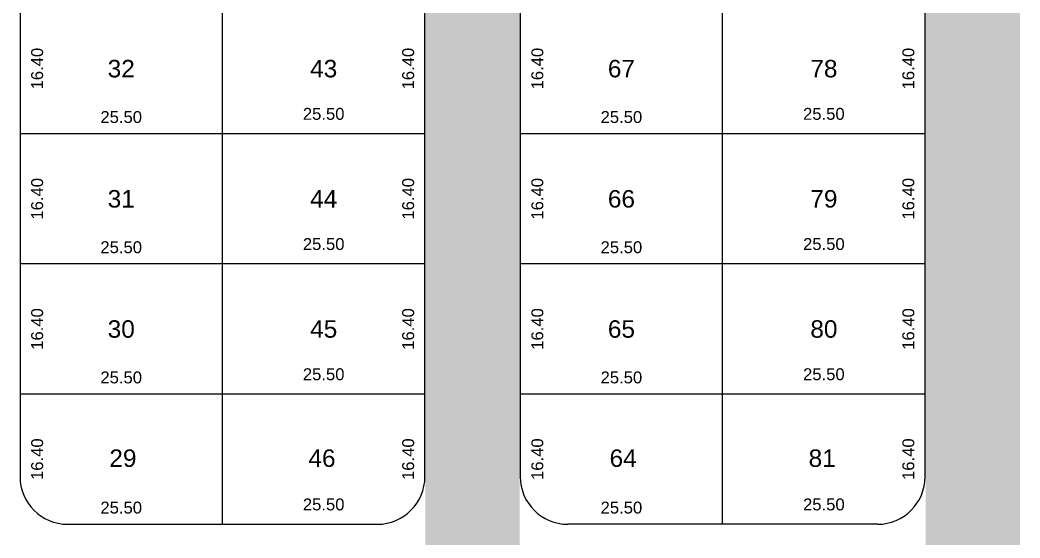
# Model space of a CAD drawing. Header units: metres. Extents: x -20425 to -20124, y -3531 to -2919.
# Drawn here: x -20351.8 to -20225.9, y -3223.7 to -3158.5 of the extents above; entities that cross this region are included whole.
import ezdxf
from ezdxf.enums import TextEntityAlignment as Align

# ---------------------------------------------------------------- set-up
doc = ezdxf.new("R2010")
doc.units = ezdxf.units.M
doc.header["$MEASUREMENT"] = 0
doc.header["$PDMODE"] = 32
doc.header["$PDSIZE"] = 1
doc.layers.add('DIMENTION', color=6, linetype='Continuous')
doc.layers.add('TEXT', color=7, linetype='Continuous')
doc.styles.add('ARIAL', font='arial.ttf', dxfattribs={"height": 1.5})
doc.dimstyles.new('Copy of STANDARD', dxfattribs={"dimtxt": 1.5, "dimasz": 0.5, "dimexe": 0.2, "dimexo": 0.3, "dimgap": 0.09, "dimtad": 0, "dimzin": 0, "dimdsep": 46, "dimtxsty": 'ARIAL', "dimblk1": 'OPEN', "dimblk2": 'OPEN', "dimsah": 1, "dimcen": 0.09, "dimse1": 1, "dimse2": 1, "dimsd1": 1, "dimsd2": 1, "dimadec": 0, "dimazin": 0, "dimtfac": 1, "dimtofl": 0, "dimtmove": 2, "dimatfit": 3, "dimldrblk": 'OPEN', "dimfxl": 0.2, "dimtolj": 1, "dimtzin": 0, "dimarcsym": 0})

# ---------------------------------------------------------------- blocks, each defined once
blk = doc.blocks.new('*D800')
at = {"layer": 'Defpoints', "color": 0, "linetype": 'Continuous', "transparency": 16777216}
for p in [(-20326.34, -3170.71), (-20351.84, -3172.8), (-20326.34, -3172.8)]:
    blk.add_point(p, dxfattribs=at)
at = {"layer": 'DIMENTION', "color": 0, "linetype": 'Continuous', "transparency": 16777216, "insert": (-20339.09, -3170.71), "char_height": 1.5, "attachment_point": 5, "style": 'ARIAL'}
blk.add_mtext('\\A1;25.50', dxfattribs=at)
blk = doc.blocks.new('_OPEN')
at = {"color": 0, "linetype": 'ByBlock'}
for p, q in [((-1, 0.17), (0, 0)), ((0, 0), (-1, -0.17)), ((0, 0), (-1, 0))]:
    blk.add_line(p, q, dxfattribs=at)
blk = doc.blocks.new('*D801')
at = {"layer": 'Defpoints', "color": 0, "linetype": 'Continuous', "transparency": 16777216}
for p in [(-20326.34, -3170.31), (-20326.34, -3172.8), (-20300.84, -3172.8)]:
    blk.add_point(p, dxfattribs=at)
at = {"layer": 'DIMENTION', "color": 0, "linetype": 'Continuous', "transparency": 16777216, "insert": (-20313.59, -3170.31), "char_height": 1.5, "attachment_point": 5, "style": 'ARIAL'}
blk.add_mtext('\\A1;25.50', dxfattribs=at)
blk = doc.blocks.new('*D802')
at = {"layer": 'Defpoints', "color": 0, "linetype": 'Continuous', "transparency": 16777216}
for p in [(-20351.84, -3156.4), (-20349.67, -3156.4), (-20351.84, -3172.8)]:
    blk.add_point(p, dxfattribs=at)
at = {"layer": 'DIMENTION', "color": 0, "linetype": 'Continuous', "transparency": 16777216, "insert": (-20349.67, -3164.6), "char_height": 1.5, "attachment_point": 5, "rotation": 90, "style": 'ARIAL'}
blk.add_mtext('\\A1;16.40', dxfattribs=at)
blk = doc.blocks.new('*D803')
at = {"layer": 'Defpoints', "color": 0, "linetype": 'Continuous', "transparency": 16777216}
for p in [(-20302.94, -3156.4), (-20300.84, -3156.4), (-20300.84, -3172.8)]:
    blk.add_point(p, dxfattribs=at)
at = {"layer": 'DIMENTION', "color": 0, "linetype": 'Continuous', "transparency": 16777216, "insert": (-20302.94, -3164.6), "char_height": 1.5, "attachment_point": 5, "rotation": 90, "style": 'ARIAL'}
blk.add_mtext('\\A1;16.40', dxfattribs=at)
blk = doc.blocks.new('*D804')
at = {"layer": 'Defpoints', "color": 0, "linetype": 'Continuous', "transparency": 16777216}
for p in [(-20326.34, -3187.11), (-20351.84, -3189.2), (-20326.34, -3189.2)]:
    blk.add_point(p, dxfattribs=at)
at = {"layer": 'DIMENTION', "color": 0, "linetype": 'Continuous', "transparency": 16777216, "insert": (-20339.09, -3187.11), "char_height": 1.5, "attachment_point": 5, "style": 'ARIAL'}
blk.add_mtext('\\A1;25.50', dxfattribs=at)
blk = doc.blocks.new('*D805')
at = {"layer": 'Defpoints', "color": 0, "linetype": 'Continuous', "transparency": 16777216}
for p in [(-20326.34, -3186.71), (-20326.34, -3189.2), (-20300.84, -3189.2)]:
    blk.add_point(p, dxfattribs=at)
at = {"layer": 'DIMENTION', "color": 0, "linetype": 'Continuous', "transparency": 16777216, "insert": (-20313.59, -3186.71), "char_height": 1.5, "attachment_point": 5, "style": 'ARIAL'}
blk.add_mtext('\\A1;25.50', dxfattribs=at)
blk = doc.blocks.new('*D806')
at = {"layer": 'Defpoints', "color": 0, "linetype": 'Continuous', "transparency": 16777216}
for p in [(-20351.84, -3172.8), (-20349.67, -3172.8), (-20351.84, -3189.2)]:
    blk.add_point(p, dxfattribs=at)
at = {"layer": 'DIMENTION', "color": 0, "linetype": 'Continuous', "transparency": 16777216, "insert": (-20349.67, -3181), "char_height": 1.5, "attachment_point": 5, "rotation": 90, "style": 'ARIAL'}
blk.add_mtext('\\A1;16.40', dxfattribs=at)
blk = doc.blocks.new('*D807')
at = {"layer": 'Defpoints', "color": 0, "linetype": 'Continuous', "transparency": 16777216}
for p in [(-20302.94, -3172.8), (-20300.84, -3172.8), (-20300.84, -3189.2)]:
    blk.add_point(p, dxfattribs=at)
at = {"layer": 'DIMENTION', "color": 0, "linetype": 'Continuous', "transparency": 16777216, "insert": (-20302.94, -3181), "char_height": 1.5, "attachment_point": 5, "rotation": 90, "style": 'ARIAL'}
blk.add_mtext('\\A1;16.40', dxfattribs=at)
blk = doc.blocks.new('*D808')
at = {"layer": 'Defpoints', "color": 0, "linetype": 'Continuous', "transparency": 16777216}
for p in [(-20326.34, -3203.51), (-20351.84, -3205.6), (-20326.34, -3205.6)]:
    blk.add_point(p, dxfattribs=at)
at = {"layer": 'DIMENTION', "color": 0, "linetype": 'Continuous', "transparency": 16777216, "insert": (-20339.09, -3203.51), "char_height": 1.5, "attachment_point": 5, "style": 'ARIAL'}
blk.add_mtext('\\A1;25.50', dxfattribs=at)
blk = doc.blocks.new('*D809')
at = {"layer": 'Defpoints', "color": 0, "linetype": 'Continuous', "transparency": 16777216}
for p in [(-20326.34, -3203.11), (-20326.34, -3205.6), (-20300.84, -3205.6)]:
    blk.add_point(p, dxfattribs=at)
at = {"layer": 'DIMENTION', "color": 0, "linetype": 'Continuous', "transparency": 16777216, "insert": (-20313.59, -3203.11), "char_height": 1.5, "attachment_point": 5, "style": 'ARIAL'}
blk.add_mtext('\\A1;25.50', dxfattribs=at)
blk = doc.blocks.new('*D810')
at = {"layer": 'Defpoints', "color": 0, "linetype": 'Continuous', "transparency": 16777216}
for p in [(-20351.84, -3189.2), (-20349.67, -3189.2), (-20351.84, -3205.6)]:
    blk.add_point(p, dxfattribs=at)
at = {"layer": 'DIMENTION', "color": 0, "linetype": 'Continuous', "transparency": 16777216, "insert": (-20349.67, -3197.4), "char_height": 1.5, "attachment_point": 5, "rotation": 90, "style": 'ARIAL'}
blk.add_mtext('\\A1;16.40', dxfattribs=at)
blk = doc.blocks.new('*D811')
at = {"layer": 'Defpoints', "color": 0, "linetype": 'Continuous', "transparency": 16777216}
for p in [(-20302.94, -3189.2), (-20300.84, -3189.2), (-20300.84, -3205.6)]:
    blk.add_point(p, dxfattribs=at)
at = {"layer": 'DIMENTION', "color": 0, "linetype": 'Continuous', "transparency": 16777216, "insert": (-20302.94, -3197.4), "char_height": 1.5, "attachment_point": 5, "rotation": 90, "style": 'ARIAL'}
blk.add_mtext('\\A1;16.40', dxfattribs=at)
blk = doc.blocks.new('*D812')
at = {"layer": 'Defpoints', "color": 0, "linetype": 'Continuous', "transparency": 16777216}
for p in [(-20326.34, -3219.91), (-20351.84, -3222), (-20326.34, -3222)]:
    blk.add_point(p, dxfattribs=at)
at = {"layer": 'DIMENTION', "color": 0, "linetype": 'Continuous', "transparency": 16777216, "insert": (-20339.09, -3219.91), "char_height": 1.5, "attachment_point": 5, "style": 'ARIAL'}
blk.add_mtext('\\A1;25.50', dxfattribs=at)
blk = doc.blocks.new('*D813')
at = {"layer": 'Defpoints', "color": 0, "linetype": 'Continuous', "transparency": 16777216}
for p in [(-20326.34, -3219.51), (-20326.34, -3222), (-20300.84, -3222)]:
    blk.add_point(p, dxfattribs=at)
at = {"layer": 'DIMENTION', "color": 0, "linetype": 'Continuous', "transparency": 16777216, "insert": (-20313.59, -3219.51), "char_height": 1.5, "attachment_point": 5, "style": 'ARIAL'}
blk.add_mtext('\\A1;25.50', dxfattribs=at)
blk = doc.blocks.new('*D814')
at = {"layer": 'Defpoints', "color": 0, "linetype": 'Continuous', "transparency": 16777216}
for p in [(-20351.84, -3205.6), (-20349.67, -3205.6), (-20351.84, -3222)]:
    blk.add_point(p, dxfattribs=at)
at = {"layer": 'DIMENTION', "color": 0, "linetype": 'Continuous', "transparency": 16777216, "insert": (-20349.67, -3213.8), "char_height": 1.5, "attachment_point": 5, "rotation": 90, "style": 'ARIAL'}
blk.add_mtext('\\A1;16.40', dxfattribs=at)
blk = doc.blocks.new('*D815')
at = {"layer": 'Defpoints', "color": 0, "linetype": 'Continuous', "transparency": 16777216}
for p in [(-20302.94, -3205.6), (-20300.84, -3205.6), (-20300.84, -3222)]:
    blk.add_point(p, dxfattribs=at)
at = {"layer": 'DIMENTION', "color": 0, "linetype": 'Continuous', "transparency": 16777216, "insert": (-20302.94, -3213.8), "char_height": 1.5, "attachment_point": 5, "rotation": 90, "style": 'ARIAL'}
blk.add_mtext('\\A1;16.40', dxfattribs=at)
blk = doc.blocks.new('*D838')
at = {"layer": 'Defpoints', "color": 0, "linetype": 'Continuous', "transparency": 16777216}
for p in [(-20263.34, -3170.71), (-20288.84, -3172.8), (-20263.34, -3172.8)]:
    blk.add_point(p, dxfattribs=at)
at = {"layer": 'DIMENTION', "color": 0, "linetype": 'Continuous', "transparency": 16777216, "insert": (-20276.09, -3170.71), "char_height": 1.5, "attachment_point": 5, "style": 'ARIAL'}
blk.add_mtext('\\A1;25.50', dxfattribs=at)
blk = doc.blocks.new('*D839')
at = {"layer": 'Defpoints', "color": 0, "linetype": 'Continuous', "transparency": 16777216}
for p in [(-20263.34, -3170.31), (-20263.34, -3172.8), (-20237.84, -3172.8)]:
    blk.add_point(p, dxfattribs=at)
at = {"layer": 'DIMENTION', "color": 0, "linetype": 'Continuous', "transparency": 16777216, "insert": (-20250.59, -3170.31), "char_height": 1.5, "attachment_point": 5, "style": 'ARIAL'}
blk.add_mtext('\\A1;25.50', dxfattribs=at)
blk = doc.blocks.new('*D840')
at = {"layer": 'Defpoints', "color": 0, "linetype": 'Continuous', "transparency": 16777216}
for p in [(-20288.84, -3156.4), (-20286.67, -3156.4), (-20288.84, -3172.8)]:
    blk.add_point(p, dxfattribs=at)
at = {"layer": 'DIMENTION', "color": 0, "linetype": 'Continuous', "transparency": 16777216, "insert": (-20286.67, -3164.6), "char_height": 1.5, "attachment_point": 5, "rotation": 90, "style": 'ARIAL'}
blk.add_mtext('\\A1;16.40', dxfattribs=at)
blk = doc.blocks.new('*D841')
at = {"layer": 'Defpoints', "color": 0, "linetype": 'Continuous', "transparency": 16777216}
for p in [(-20239.94, -3156.4), (-20237.84, -3156.4), (-20237.84, -3172.8)]:
    blk.add_point(p, dxfattribs=at)
at = {"layer": 'DIMENTION', "color": 0, "linetype": 'Continuous', "transparency": 16777216, "insert": (-20239.94, -3164.6), "char_height": 1.5, "attachment_point": 5, "rotation": 90, "style": 'ARIAL'}
blk.add_mtext('\\A1;16.40', dxfattribs=at)
blk = doc.blocks.new('*D842')
at = {"layer": 'Defpoints', "color": 0, "linetype": 'Continuous', "transparency": 16777216}
for p in [(-20263.34, -3187.11), (-20288.84, -3189.2), (-20263.34, -3189.2)]:
    blk.add_point(p, dxfattribs=at)
at = {"layer": 'DIMENTION', "color": 0, "linetype": 'Continuous', "transparency": 16777216, "insert": (-20276.09, -3187.11), "char_height": 1.5, "attachment_point": 5, "style": 'ARIAL'}
blk.add_mtext('\\A1;25.50', dxfattribs=at)
blk = doc.blocks.new('*D843')
at = {"layer": 'Defpoints', "color": 0, "linetype": 'Continuous', "transparency": 16777216}
for p in [(-20263.34, -3186.71), (-20263.34, -3189.2), (-20237.84, -3189.2)]:
    blk.add_point(p, dxfattribs=at)
at = {"layer": 'DIMENTION', "color": 0, "linetype": 'Continuous', "transparency": 16777216, "insert": (-20250.59, -3186.71), "char_height": 1.5, "attachment_point": 5, "style": 'ARIAL'}
blk.add_mtext('\\A1;25.50', dxfattribs=at)
blk = doc.blocks.new('*D844')
at = {"layer": 'Defpoints', "color": 0, "linetype": 'Continuous', "transparency": 16777216}
for p in [(-20288.84, -3172.8), (-20286.67, -3172.8), (-20288.84, -3189.2)]:
    blk.add_point(p, dxfattribs=at)
at = {"layer": 'DIMENTION', "color": 0, "linetype": 'Continuous', "transparency": 16777216, "insert": (-20286.67, -3181), "char_height": 1.5, "attachment_point": 5, "rotation": 90, "style": 'ARIAL'}
blk.add_mtext('\\A1;16.40', dxfattribs=at)
blk = doc.blocks.new('*D845')
at = {"layer": 'Defpoints', "color": 0, "linetype": 'Continuous', "transparency": 16777216}
for p in [(-20239.94, -3172.8), (-20237.84, -3172.8), (-20237.84, -3189.2)]:
    blk.add_point(p, dxfattribs=at)
at = {"layer": 'DIMENTION', "color": 0, "linetype": 'Continuous', "transparency": 16777216, "insert": (-20239.94, -3181), "char_height": 1.5, "attachment_point": 5, "rotation": 90, "style": 'ARIAL'}
blk.add_mtext('\\A1;16.40', dxfattribs=at)
blk = doc.blocks.new('*D846')
at = {"layer": 'Defpoints', "color": 0, "linetype": 'Continuous', "transparency": 16777216}
for p in [(-20263.34, -3203.51), (-20288.84, -3205.6), (-20263.34, -3205.6)]:
    blk.add_point(p, dxfattribs=at)
at = {"layer": 'DIMENTION', "color": 0, "linetype": 'Continuous', "transparency": 16777216, "insert": (-20276.09, -3203.51), "char_height": 1.5, "attachment_point": 5, "style": 'ARIAL'}
blk.add_mtext('\\A1;25.50', dxfattribs=at)
blk = doc.blocks.new('*D847')
at = {"layer": 'Defpoints', "color": 0, "linetype": 'Continuous', "transparency": 16777216}
for p in [(-20263.34, -3203.11), (-20263.34, -3205.6), (-20237.84, -3205.6)]:
    blk.add_point(p, dxfattribs=at)
at = {"layer": 'DIMENTION', "color": 0, "linetype": 'Continuous', "transparency": 16777216, "insert": (-20250.59, -3203.11), "char_height": 1.5, "attachment_point": 5, "style": 'ARIAL'}
blk.add_mtext('\\A1;25.50', dxfattribs=at)
blk = doc.blocks.new('*D848')
at = {"layer": 'Defpoints', "color": 0, "linetype": 'Continuous', "transparency": 16777216}
for p in [(-20288.84, -3189.2), (-20286.67, -3189.2), (-20288.84, -3205.6)]:
    blk.add_point(p, dxfattribs=at)
at = {"layer": 'DIMENTION', "color": 0, "linetype": 'Continuous', "transparency": 16777216, "insert": (-20286.67, -3197.4), "char_height": 1.5, "attachment_point": 5, "rotation": 90, "style": 'ARIAL'}
blk.add_mtext('\\A1;16.40', dxfattribs=at)
blk = doc.blocks.new('*D849')
at = {"layer": 'Defpoints', "color": 0, "linetype": 'Continuous', "transparency": 16777216}
for p in [(-20239.94, -3189.2), (-20237.84, -3189.2), (-20237.84, -3205.6)]:
    blk.add_point(p, dxfattribs=at)
at = {"layer": 'DIMENTION', "color": 0, "linetype": 'Continuous', "transparency": 16777216, "insert": (-20239.94, -3197.4), "char_height": 1.5, "attachment_point": 5, "rotation": 90, "style": 'ARIAL'}
blk.add_mtext('\\A1;16.40', dxfattribs=at)
blk = doc.blocks.new('*D850')
at = {"layer": 'Defpoints', "color": 0, "linetype": 'Continuous', "transparency": 16777216}
for p in [(-20263.34, -3219.91), (-20288.84, -3222), (-20263.34, -3222)]:
    blk.add_point(p, dxfattribs=at)
at = {"layer": 'DIMENTION', "color": 0, "linetype": 'Continuous', "transparency": 16777216, "insert": (-20276.09, -3219.91), "char_height": 1.5, "attachment_point": 5, "style": 'ARIAL'}
blk.add_mtext('\\A1;25.50', dxfattribs=at)
blk = doc.blocks.new('*D851')
at = {"layer": 'Defpoints', "color": 0, "linetype": 'Continuous', "transparency": 16777216}
for p in [(-20263.34, -3219.51), (-20263.34, -3222), (-20237.84, -3222)]:
    blk.add_point(p, dxfattribs=at)
at = {"layer": 'DIMENTION', "color": 0, "linetype": 'Continuous', "transparency": 16777216, "insert": (-20250.59, -3219.51), "char_height": 1.5, "attachment_point": 5, "style": 'ARIAL'}
blk.add_mtext('\\A1;25.50', dxfattribs=at)
blk = doc.blocks.new('*D852')
at = {"layer": 'Defpoints', "color": 0, "linetype": 'Continuous', "transparency": 16777216}
for p in [(-20288.84, -3205.6), (-20286.67, -3205.6), (-20288.84, -3222)]:
    blk.add_point(p, dxfattribs=at)
at = {"layer": 'DIMENTION', "color": 0, "linetype": 'Continuous', "transparency": 16777216, "insert": (-20286.67, -3213.8), "char_height": 1.5, "attachment_point": 5, "rotation": 90, "style": 'ARIAL'}
blk.add_mtext('\\A1;16.40', dxfattribs=at)
blk = doc.blocks.new('*D853')
at = {"layer": 'Defpoints', "color": 0, "linetype": 'Continuous', "transparency": 16777216}
for p in [(-20239.94, -3205.6), (-20237.84, -3205.6), (-20237.84, -3222)]:
    blk.add_point(p, dxfattribs=at)
at = {"layer": 'DIMENTION', "color": 0, "linetype": 'Continuous', "transparency": 16777216, "insert": (-20239.94, -3213.8), "char_height": 1.5, "attachment_point": 5, "rotation": 90, "style": 'ARIAL'}
blk.add_mtext('\\A1;16.40', dxfattribs=at)

msp = doc.modelspace()

# ---------------------------------------------------------------- hatches: boundary and pattern name
at = {"layer": 'DIMENTION', "linetype": 'Continuous'}
h = msp.add_hatch(dxfattribs=at)
h.set_pattern_fill('DOTS', color=24, scale=20)
h.set_pattern_definition([(0, (-44131.1968, 7794.2503), (0.625, 1.25), [0, -1.25])])
h.paths.add_polyline_path([(-20288.886, -3074.451), (-20300.786, -3074.451), (-20300.786, -3521.815), (-20288.886, -3521.815)])
h.paths.add_polyline_path([(-20225.886, -3074.451), (-20237.786, -3074.451), (-20237.786, -3521.815), (-20225.886, -3521.815)])
h.paths.add_polyline_path([(-20298.917, -3521.781), (-20290.925, -3521.781), (-20290.925, -3517.66), (-20298.917, -3517.66)], flags=24)
h.paths.add_polyline_path([(-20301.656, -3240.683), (-20298.247, -3240.683), (-20298.247, -3238.845), (-20301.656, -3238.845)], flags=9)
h.paths.add_polyline_path([(-20296.602, -3128.99), (-20296.602, -3154.48), (-20292.722, -3154.48), (-20292.722, -3128.99)], flags=24)
h.paths.add_polyline_path([(-20296.602, -3448.555), (-20296.602, -3476.632), (-20292.722, -3476.632), (-20292.722, -3448.555)], flags=24)
h.paths.add_polyline_path([(-20296.602, -3129.722), (-20296.602, -3157.799), (-20292.722, -3157.799), (-20292.722, -3129.722)], flags=24)
h.paths.add_polyline_path([(-20296.602, -3300.229), (-20296.602, -3328.306), (-20292.722, -3328.306), (-20292.722, -3300.229)], flags=24)
h.paths.add_polyline_path([(-20235.916, -3521.781), (-20227.924, -3521.781), (-20227.924, -3517.66), (-20235.916, -3517.66)], flags=24)
h.paths.add_polyline_path([(-20233.601, -3448.555), (-20233.601, -3476.632), (-20229.72, -3476.632), (-20229.72, -3448.555)], flags=24)
h.paths.add_polyline_path([(-20264.728, -3230.211), (-20236.651, -3230.211), (-20236.651, -3226.33), (-20264.728, -3226.33)], flags=9)
h.paths.add_polyline_path([(-20233.602, -3129.722), (-20233.602, -3157.799), (-20229.722, -3157.799), (-20229.722, -3129.722)], flags=24)
h.paths.add_polyline_path([(-20233.377, -3292.543), (-20233.377, -3320.62), (-20229.497, -3320.62), (-20229.497, -3292.543)], flags=24)

# ---------------------------------------------------------------- linework, layer by layer
at = {"layer": 'DIMENTION', "color": 0, "linetype": 'Continuous'}
for p, q in [((-20326.336, -3222.001), (-20326.336, -3074.401)), ((-20263.336, -3222.001), (-20263.336, -3074.401)), ((-20351.836, -3080.401), (-20351.836, -3216.001)), ((-20300.836, -3216.001), (-20300.836, -3080.401)), ((-20345.836, -3222.001), (-20306.836, -3222.001)), ((-20243.836, -3222.001), (-20282.836, -3222.001))]:
    msp.add_line(p, q, dxfattribs=at)
msp.add_lwpolyline([(-20237.836, -3216.001), (-20237.836, -3080.401, 0.4142136), (-20243.836, -3074.401), (-20282.836, -3074.401, 0.4142136), (-20288.836, -3080.401), (-20288.836, -3216.001)], format="xyb", dxfattribs=at)
for points in [[(-20300.836, -3172.801), (-20351.836, -3172.801)], [(-20300.836, -3172.801), (-20351.836, -3172.801)], [(-20237.836, -3172.801), (-20288.836, -3172.801)], [(-20300.836, -3189.201), (-20351.836, -3189.201)], [(-20300.836, -3189.201), (-20351.836, -3189.201)], [(-20237.836, -3189.201), (-20288.836, -3189.201)], [(-20300.836, -3205.601), (-20351.836, -3205.601)], [(-20300.836, -3205.601), (-20351.836, -3205.601)], [(-20237.836, -3205.601), (-20288.836, -3205.601)]]:
    msp.add_lwpolyline(points, dxfattribs=at)
for centre, start, end in [((-20345.836, -3216.001), 180, 270), ((-20306.836, -3216.001), 270, 0), ((-20282.836, -3216.001), 180, 270), ((-20282.836, -3216.001), 180, 270), ((-20243.836, -3216.001), 270, 0), ((-20243.836, -3216.001), 270, 0)]:
    msp.add_arc(centre, 6, start, end, dxfattribs=at)

# ---------------------------------------------------------------- texts
at = {"layer": 'TEXT', "linetype": 'Continuous', "style": 'ARIAL'}
for s, p in [('32', (-20339.086, -3164.601)), ('43', (-20313.586, -3164.601)), ('67', (-20276.086, -3164.601)), ('78', (-20250.586, -3164.601)), ('31', (-20339.086, -3181.001)), ('44', (-20313.586, -3181.001)), ('66', (-20276.086, -3181.001)), ('79', (-20250.586, -3181.001)), ('30', (-20339.086, -3197.401)), ('45', (-20313.586, -3197.401)), ('65', (-20276.086, -3197.401)), ('80', (-20250.586, -3197.401)), ('29', (-20338.872, -3213.672)), ('46', (-20313.801, -3213.672)), ('64', (-20275.872, -3213.672)), ('81', (-20250.801, -3213.672))]:
    msp.add_text(s, height=2.2, dxfattribs=at).set_placement(p, align=Align.MIDDLE_CENTER)

# ---------------------------------------------------------------- dimensions: what is measured, and where the dimension line sits
at = {"layer": 'DIMENTION', "linetype": 'Continuous'}
for p1, p2, distance, picture, middle in [((-20351.836, -3172.801), (-20351.836, -3156.401), -2.162, '*D802', (-20349.674, -3164.601)), ((-20300.836, -3172.801), (-20300.836, -3156.401), 2.1, '*D803', (-20302.936, -3164.601)), ((-20288.836, -3172.801), (-20288.836, -3156.401), -2.162, '*D840', (-20286.674, -3164.601)), ((-20237.836, -3172.801), (-20237.836, -3156.401), 2.1, '*D841', (-20239.936, -3164.601)), ((-20351.836, -3172.801), (-20326.336, -3172.801), 2.091, '*D800', (-20339.086, -3170.71)), ((-20300.836, -3172.801), (-20326.336, -3172.801), -2.487, '*D801', (-20313.586, -3170.315)), ((-20288.836, -3172.801), (-20263.336, -3172.801), 2.091, '*D838', (-20276.086, -3170.71)), ((-20237.836, -3172.801), (-20263.336, -3172.801), -2.487, '*D839', (-20250.586, -3170.315)), ((-20351.836, -3189.201), (-20351.836, -3172.801), -2.162, '*D806', (-20349.674, -3181.001)), ((-20300.836, -3189.201), (-20300.836, -3172.801), 2.1, '*D807', (-20302.936, -3181.001)), ((-20288.836, -3189.201), (-20288.836, -3172.801), -2.162, '*D844', (-20286.674, -3181.001)), ((-20237.836, -3189.201), (-20237.836, -3172.801), 2.1, '*D845', (-20239.936, -3181.001)), ((-20351.836, -3189.201), (-20326.336, -3189.201), 2.091, '*D804', (-20339.086, -3187.11)), ((-20300.836, -3189.201), (-20326.336, -3189.201), -2.487, '*D805', (-20313.586, -3186.715)), ((-20288.836, -3189.201), (-20263.336, -3189.201), 2.091, '*D842', (-20276.086, -3187.11)), ((-20237.836, -3189.201), (-20263.336, -3189.201), -2.487, '*D843', (-20250.586, -3186.715)), ((-20351.836, -3205.601), (-20351.836, -3189.201), -2.162, '*D810', (-20349.674, -3197.401)), ((-20300.836, -3205.601), (-20300.836, -3189.201), 2.1, '*D811', (-20302.936, -3197.401)), ((-20288.836, -3205.601), (-20288.836, -3189.201), -2.162, '*D848', (-20286.674, -3197.401)), ((-20237.836, -3205.601), (-20237.836, -3189.201), 2.1, '*D849', (-20239.936, -3197.401)), ((-20351.836, -3205.601), (-20326.336, -3205.601), 2.091, '*D808', (-20339.086, -3203.51)), ((-20300.836, -3205.601), (-20326.336, -3205.601), -2.487, '*D809', (-20313.586, -3203.115)), ((-20288.836, -3205.601), (-20263.336, -3205.601), 2.091, '*D846', (-20276.086, -3203.51)), ((-20237.836, -3205.601), (-20263.336, -3205.601), -2.487, '*D847', (-20250.586, -3203.115)), ((-20351.836, -3222.001), (-20351.836, -3205.601), -2.162, '*D814', (-20349.674, -3213.801)), ((-20300.836, -3222.001), (-20300.836, -3205.601), 2.1, '*D815', (-20302.936, -3213.801)), ((-20288.836, -3222.001), (-20288.836, -3205.601), -2.162, '*D852', (-20286.674, -3213.801)), ((-20237.836, -3222.001), (-20237.836, -3205.601), 2.1, '*D853', (-20239.936, -3213.801)), ((-20351.836, -3222.001), (-20326.336, -3222.001), 2.091, '*D812', (-20339.086, -3219.91)), ((-20300.836, -3222.001), (-20326.336, -3222.001), -2.487, '*D813', (-20313.586, -3219.515)), ((-20288.836, -3222.001), (-20263.336, -3222.001), 2.091, '*D850', (-20276.086, -3219.91)), ((-20237.836, -3222.001), (-20263.336, -3222.001), -2.487, '*D851', (-20250.586, -3219.515))]:
    dim = msp.add_aligned_dim(p1=p1, p2=p2, distance=distance, dimstyle='Copy of STANDARD', override={"dimscale": 1, "dimfxl": 0.18}, dxfattribs=at)
    dim.commit()
    dim.dimension.update_dxf_attribs({"geometry": picture, "text_midpoint": middle})

doc.saveas('drawing.dxf')
